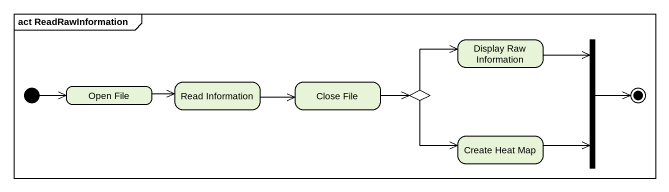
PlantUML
@startuml
mainframe act ReadRawInformation
hide empty description
state "Display Raw Information" as Display_Raw_Information
state fork1 <<join>>
state "Open File" as Open_File
state "Read Information" as Read_Information
state "Close File" as Close_File
state choice1 <<choice>>
state "Create Heat Map" as Create_Heat_Map
[*] -right-> Open_File
Display_Raw_Information -right-> fork1
Open_File -right-> Read_Information
Read_Information -right-> Close_File
Close_File -right-> choice1
choice1 -right-> Display_Raw_Information
choice1 --> Create_Heat_Map
Create_Heat_Map -right-> fork1
fork1 -right-> [*]
@enduml
